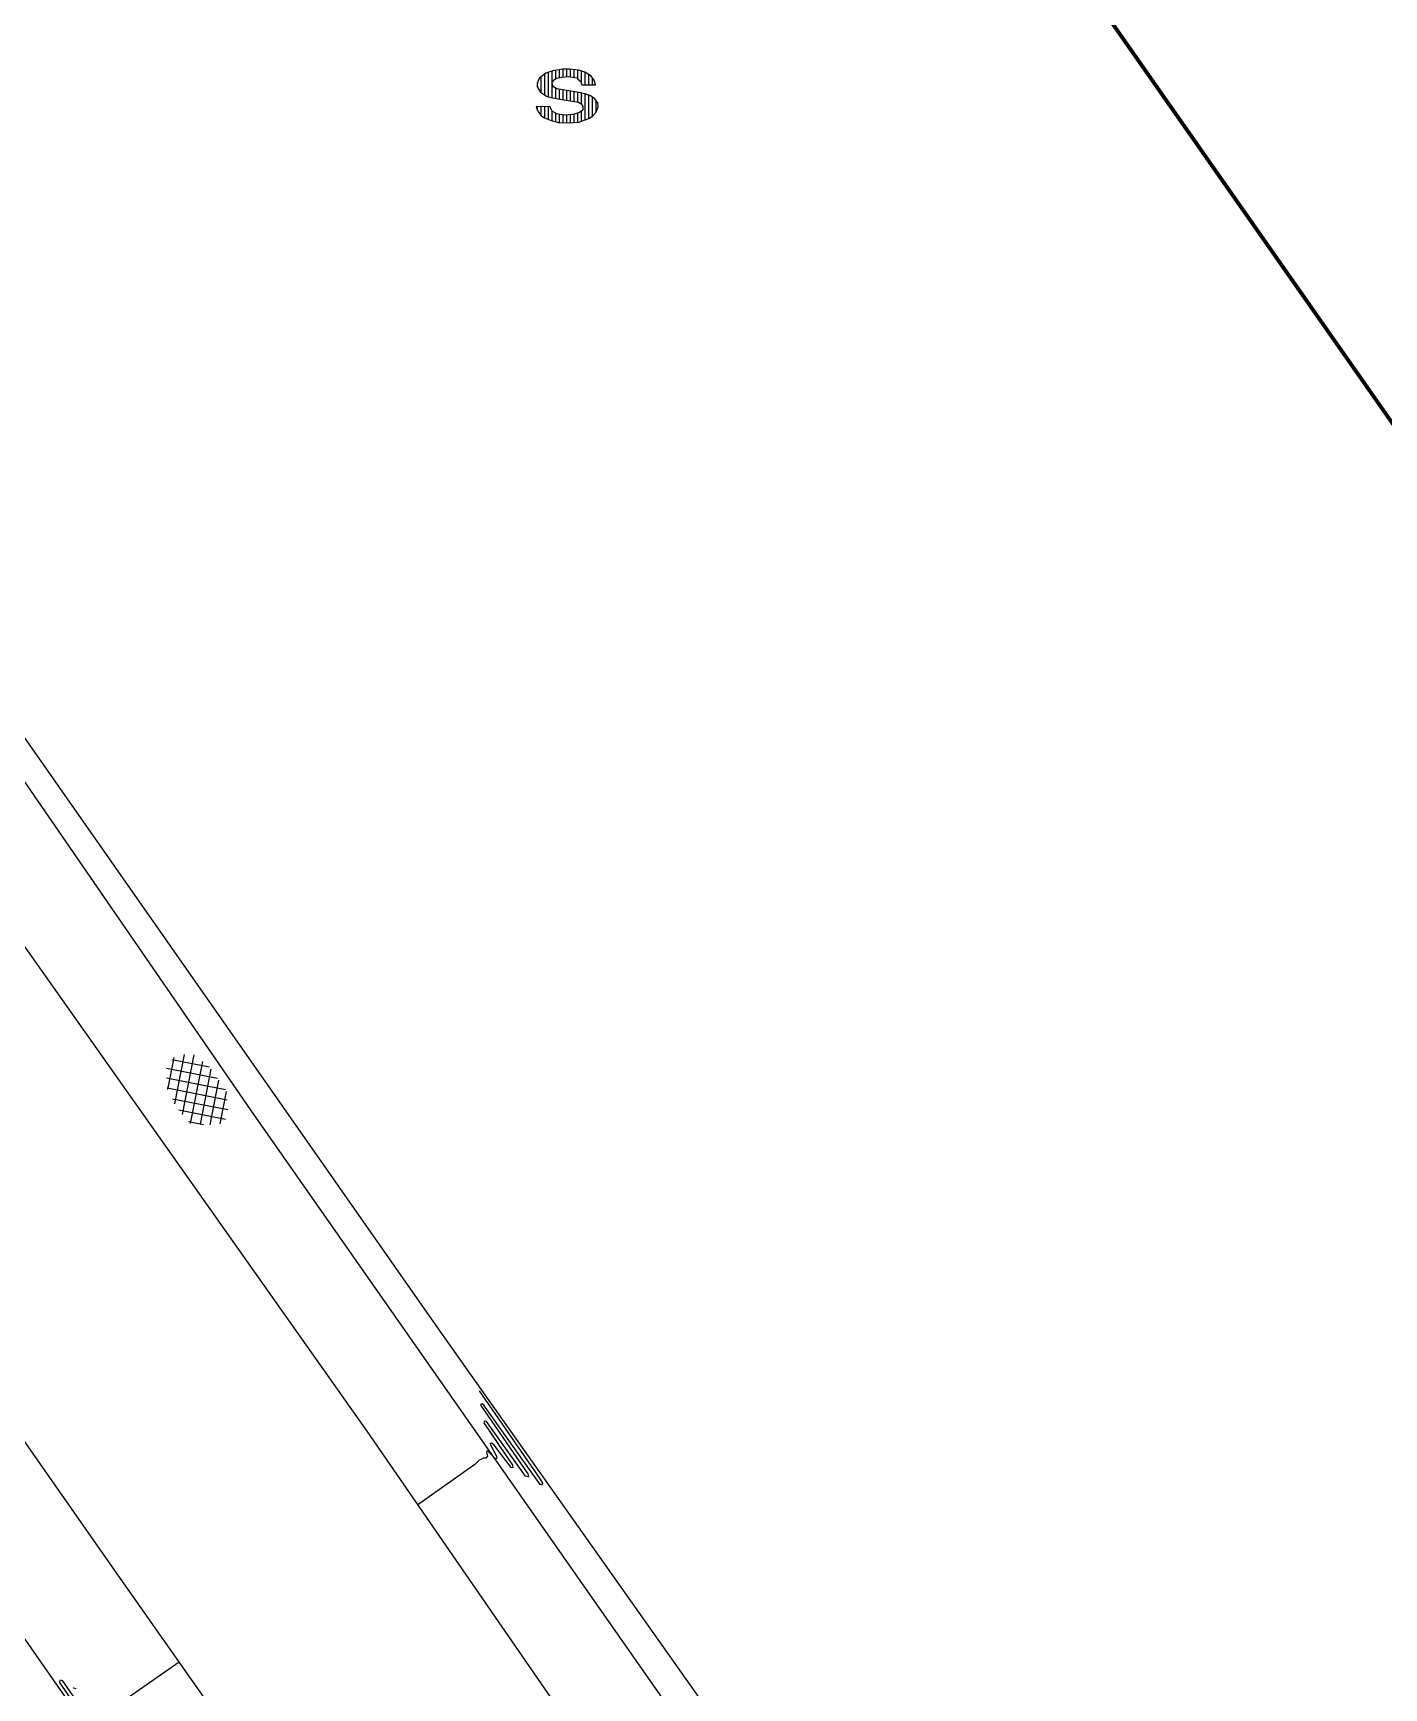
# Model space of a CAD drawing. Header units: millimetres. Extents: x 152904052 to 153933663, y 538271515 to 539240469.
# Drawn here: x 153417214 to 153522183, y 538912353 to 539040983 of the extents above; entities that cross this region are included whole.
import ezdxf

# ---------------------------------------------------------------- set-up
doc = ezdxf.new("R2010")
doc.units = ezdxf.units.MM
doc.linetypes.add('DASHED', pattern=[19.05, 12.7, -6.35])
for name, color, linetype in [('DETL', 8, 'Continuous'), ('SCHM', 9, 'Continuous'), ('ZONE', 1, 'DASHED')]:
    doc.layers.add(name, color=color, linetype=linetype)

msp = doc.modelspace()

# ---------------------------------------------------------------- linework, layer by layer
at = {"layer": 'DETL'}
for p, q in [((153457047.8, 539037861.7), (153456553.7, 539037491.3)), ((153456982.1, 539036163.7), (153456982.1, 539037812.5)), ((153457598.1, 539038052.5), (153457047.8, 539037861.7)), ((153457267.3, 539036028.4), (153457267.3, 539037937.8)), ((153457552.4, 539037161.5), (153457552.4, 539038036.7)), ((153458395.4, 539038176), (153457598.1, 539038052.5)), ((153457837.5, 539037442.6), (153457837.5, 539038089.6)), ((153458122.6, 539037527.9), (153458122.6, 539038133.7)), ((153458889.5, 539038187.2), (153458395.4, 539038176)), ((153458407.7, 539037572), (153458407.7, 539038176.3)), ((153458692.9, 539037599.9), (153458692.9, 539038182.7)), ((153459630.7, 539038097.4), (153458889.5, 539038187.2)), ((153458978, 539037593.3), (153458978, 539038176.5)), ((153459263.1, 539037547.5), (153459263.1, 539038141.9)), ((153459548.2, 539037403), (153459548.2, 539038107.4)), ((153460091.1, 539037940.3), (153459630.7, 539038097.4)), ((153459833.3, 539037037.2), (153459833.3, 539038028.2)), ((153460551.5, 539037659.7), (153460091.1, 539037940.3)), ((153460118.5, 539036952.5), (153460118.5, 539037923.6)), ((153460403.6, 539036952.5), (153460403.6, 539037749.8)), ((153456430.2, 539037255.6), (153456374, 539036907.6)), ((153456374, 539036907.6), (153456430.2, 539036716.8)), ((153456411.9, 539036779), (153456411.9, 539037142.2)), ((153456553.7, 539037491.3), (153456430.2, 539037255.6)), ((153456430.2, 539036716.8), (153456632.3, 539036380.1)), ((153456697, 539036340.1), (153456697, 539037598.7)), ((153457541.9, 539037154.6), (153457575.6, 539037177)), ((153457586.9, 539036930.1), (153457541.9, 539037154.6)), ((153457552.4, 539035946.2), (153457552.4, 539037102.4)), ((153457575.6, 539037177), (153457732.8, 539037367.8)), ((153457665.5, 539036806.6), (153457586.9, 539036930.1)), ((153457923.7, 539036638.3), (153457665.5, 539036806.6)), ((153457732.8, 539037367.8), (153457890.1, 539037480.1)), ((153457837.5, 539035898.7), (153457837.5, 539036694.5)), ((153457890.1, 539037480.1), (153458271.9, 539037558.6)), ((153458530.2, 539036548.5), (153457923.7, 539036638.3)), ((153458122.6, 539035851.2), (153458122.6, 539036608.8)), ((153458271.9, 539037558.6), (153458844.6, 539037614.8)), ((153458407.7, 539035804.8), (153458407.7, 539036566.6)), ((153459619.4, 539036357.7), (153458530.2, 539036548.5)), ((153458692.9, 539035758.7), (153458692.9, 539036520)), ((153458844.6, 539037614.8), (153459473.5, 539037513.7)), ((153458978, 539035712.8), (153458978, 539036470)), ((153459473.5, 539037513.7), (153459552.1, 539037401.5)), ((153459552.1, 539037401.5), (153459765.4, 539037210.7)), ((153459765.4, 539037210.7), (153459866.5, 539036952.5)), ((153459866.5, 539036952.5), (153460910.9, 539036952.5)), ((153460821, 539037334.2), (153460551.5, 539037659.7)), ((153460688.7, 539036952.5), (153460688.7, 539037494)), ((153460910.9, 539036952.5), (153460821, 539037334.2)), ((153457407.2, 539035257.7), (153456295.4, 539035268.9)), ((153456295.4, 539035268.9), (153456351.6, 539035089.3)), ((153456411.9, 539034973.8), (153456411.9, 539035267.7)), ((153456632.3, 539036380.1), (153457104, 539036088.3)), ((153456697, 539034562.1), (153456697, 539035264.9)), ((153456982.1, 539034389.3), (153456982.1, 539035262)), ((153457104, 539036088.3), (153457440.9, 539035964.8)), ((153457267.3, 539034265.4), (153457267.3, 539035259.1)), ((153457474.6, 539035078.1), (153457407.2, 539035257.7)), ((153457440.9, 539035964.8), (153458182, 539035841.3)), ((153458182, 539035841.3), (153458945.7, 539035717.9)), ((153458945.7, 539035717.9), (153459585.8, 539035616.9)), ((153459263.1, 539035667.8), (153459263.1, 539036420.1)), ((153459548.2, 539035622.8), (153459548.2, 539036370.1)), ((153459585.8, 539035616.9), (153459866.5, 539035448.5)), ((153460180.9, 539036245.4), (153459619.4, 539036357.7)), ((153459833.3, 539035468.4), (153459833.3, 539036314.9)), ((153459866.5, 539035448.5), (153459945.1, 539035280.1)), ((153459945.1, 539035280.1), (153459933.9, 539035033.2)), ((153460118.5, 539034231.1), (153460118.5, 539036257.9)), ((153460540.3, 539036110.7), (153460180.9, 539036245.4)), ((153460403.6, 539034356.7), (153460403.6, 539036162)), ((153460843.5, 539035908.7), (153460540.3, 539036110.7)), ((153460688.7, 539034519.7), (153460688.7, 539036011.8)), ((153461090.5, 539035572), (153460843.5, 539035908.7)), ((153460973.8, 539034835.4), (153460973.8, 539035731.1)), ((153461124.2, 539035257.7), (153461090.5, 539035572)), ((153456351.6, 539035089.3), (153456486.3, 539034831.2)), ((153456486.3, 539034831.2), (153456688.5, 539034573)), ((153456688.5, 539034573), (153456946.8, 539034404.6)), ((153456946.8, 539034404.6), (153457463.3, 539034180.2)), ((153457463.3, 539034180.2), (153458047.3, 539034045.5)), ((153457530.7, 539034965.9), (153457474.6, 539035078.1)), ((153457541.9, 539034921), (153457530.7, 539034965.9)), ((153457923.7, 539034707.7), (153457541.9, 539034921)), ((153457552.4, 539034159.6), (153457552.4, 539034915.1)), ((153457837.5, 539034093.9), (153457837.5, 539034755.9)), ((153458451.5, 539034606.7), (153457923.7, 539034707.7)), ((153458047.3, 539034045.5), (153458878.3, 539034000.6)), ((153458122.6, 539034041.4), (153458122.6, 539034669.6)), ((153458407.7, 539034026), (153458407.7, 539034615.1)), ((153459125.3, 539034651.6), (153458451.5, 539034606.7)), ((153458692.9, 539034010.6), (153458692.9, 539034622.8)), ((153458878.3, 539034000.6), (153459653.1, 539034067.9)), ((153458978, 539034009.2), (153458978, 539034641.8)), ((153459630.7, 539034797.5), (153459125.3, 539034651.6)), ((153459263.1, 539034034), (153459263.1, 539034691.4)), ((153459548.2, 539034058.8), (153459548.2, 539034773.7)), ((153459866.5, 539034943.4), (153459630.7, 539034797.5)), ((153459833.3, 539034131.1), (153459833.3, 539034922.9)), ((153459933.9, 539035033.2), (153459866.5, 539034943.4))]:
    msp.add_line(p, q, dxfattribs=at)
msp.add_lwpolyline([(153459653.1, 539034067.9), (153459833.3, 539034131.1), (153460118.5, 539034231.1), (153460403.6, 539034356.7), (153460688.7, 539034519.7), (153460973.8, 539034835.4), (153461124.2, 539035257.7)], dxfattribs=at)
at = {"layer": 'SCHM'}
for p, q in [((153427686.2, 538958879.6), (153428170.4, 538961351.6)), ((153428000.8, 538961209.5), (153430919.9, 538960637.7)), ((153428232.2, 538957765), (153428979.2, 538961579)), ((153428832.3, 538956927), (153429739.7, 538961560)), ((153429457.2, 538956215.7), (153430403.2, 538961045.4)), ((153427582.5, 538959762.9), (153432173.4, 538958863.7)), ((153427587.2, 538960526.2), (153431546.7, 538959750.7)), ((153430210.7, 538956160.5), (153431051.2, 538960452)), ((153430965.1, 538956110.4), (153431649.6, 538959605.1)), ((153427632.7, 538958988.8), (153432288.6, 538958076.9)), ((153428046.8, 538958143.5), (153432349.3, 538957300.8)), ((153431746.8, 538956199.6), (153432238.9, 538958712.1)), ((153428546.3, 538957281.4), (153432155.1, 538956574.5)), ((153429278.9, 538956373.6), (153430460, 538956142.3))]:
    msp.add_line(p, q, dxfattribs=at)
for points in [[(153625127.4, 538674242.8), (153628012.4, 538680135.8), (153627930.4, 538680608.8), (153597260.3, 538723976.7), (153554481.2, 538785821.7), (153517752.2, 538839702.6), (153474599.1, 538899463.6), (153434395, 538956905.5), (153393239.9, 539016657.4), (153379529.2, 539036762.9)], [(153451866.7, 538935446.6), (153456625.5, 538928568.8), (153456809.4, 538928279.8), (153456737.2, 538928117.9), (153456607.1, 538928172), (153452245.2, 538934321.3), (153452123.2, 538934425.6), (153452010.9, 538934411.2), (153452000.9, 538934298.3), (153455662.6, 538928991.8), (153455714.7, 538928773.3), (153455680.6, 538928749.1), (153455481.9, 538928813), (153452449, 538933067.6), (153452303, 538933092.5), (153452248.4, 538932962.3), (153454477, 538929672.1), (153454492.8, 538929459.6), (153454363.9, 538929472.8), (153453047.6, 538931211.1), (153452871.1, 538931377.8), (153452729.7, 538931345.4), (153452747.1, 538931251.9), (153453261.8, 538930304.1), (153453224.5, 538930162.8), (153453108.1, 538930182.3), (153452632.3, 538930679.4), (153452505.1, 538930779.6), (153452438.5, 538930666.3), (153452534.6, 538930370.8), (153452406, 538930215.7), (153452188.9, 538930206.5), (153452003.5, 538930105.3), (153451881.3, 538930051), (153451546.3, 538929729.7), (153447111.8, 538926594.5)], [(153424299.1, 538911398), (153428562.2, 538914368.7)], [(153423955.3, 538905930.6), (153419447.2, 538912541.8), (153419273.1, 538912819.4), (153419343.3, 538912973.9), (153419467.4, 538912921.3), (153423600.5, 538907009.6)], [(153420317.2, 538912340.2), (153420350, 538912363.1), (153420539.7, 538912300.7)]]:
    msp.add_lwpolyline(points, dxfattribs=at)
for points in [[(153629246.4, 538682825.8, 0), (153628907.6, 538684030.1, 0), (153560696.4, 538781016.9, 0), (153519555.8, 538840559, 0), (153484362.5, 538889835.4, 0), (153449021.1, 538939829.2, 0), (153406452, 539000622.8, 0), (153381133.5, 539037886.2, 0)], [(153624315.9, 538673834.7, 0), (153552618.5, 538775776.9, 0), (153510846, 538835019.8, 0), (153476678.6, 538883763.6, 0), (153443169.7, 538932305.1, 0), (153399459.8, 538994182.8, 0), (153373144.3, 539032292.1, 0)], [(153605671.7, 538661119.6, 0), (153586460.4, 538688420.7, 0), (153560864.3, 538725554.7, 0), (153542852.3, 538750871.7, 0), (153512591.2, 538794296.6, 0), (153496620.2, 538817330.6, 0), (153452331.1, 538880530.5, 0), (153423575, 538921468.5, 0), (153406889, 538945321.5, 0), (153380776, 538982784.4, 0), (153359219.9, 539013642.4, 0)], [(153595932.4, 538660118.7, 0), (153589993.4, 538667692.7, 0), (153579641.4, 538683515.7, 0), (153558123.3, 538714318.7, 0), (153553293.3, 538720573.7, 0), (153535150.3, 538746908.6, 0), (153505170.2, 538789297.6, 0), (153488580.2, 538812767.6, 0), (153444420.1, 538876207.5, 0), (153416296, 538916579.5, 0), (153373419, 538977884.4, 0), (153351708.9, 539008691.4, 0)]]:
    msp.add_polyline3d(points, dxfattribs=at)
at = {"layer": 'ZONE', "linetype": 'Continuous', "lineweight": -3, "const_width": 300, "flags": 128}
msp.add_lwpolyline([(153735877.4, 538706412.6), (153236194.6, 538356530.9), (152963745.8, 538745628.2), (153463428.6, 539095509.8)], close=True, dxfattribs=at)

doc.saveas('drawing.dxf')
